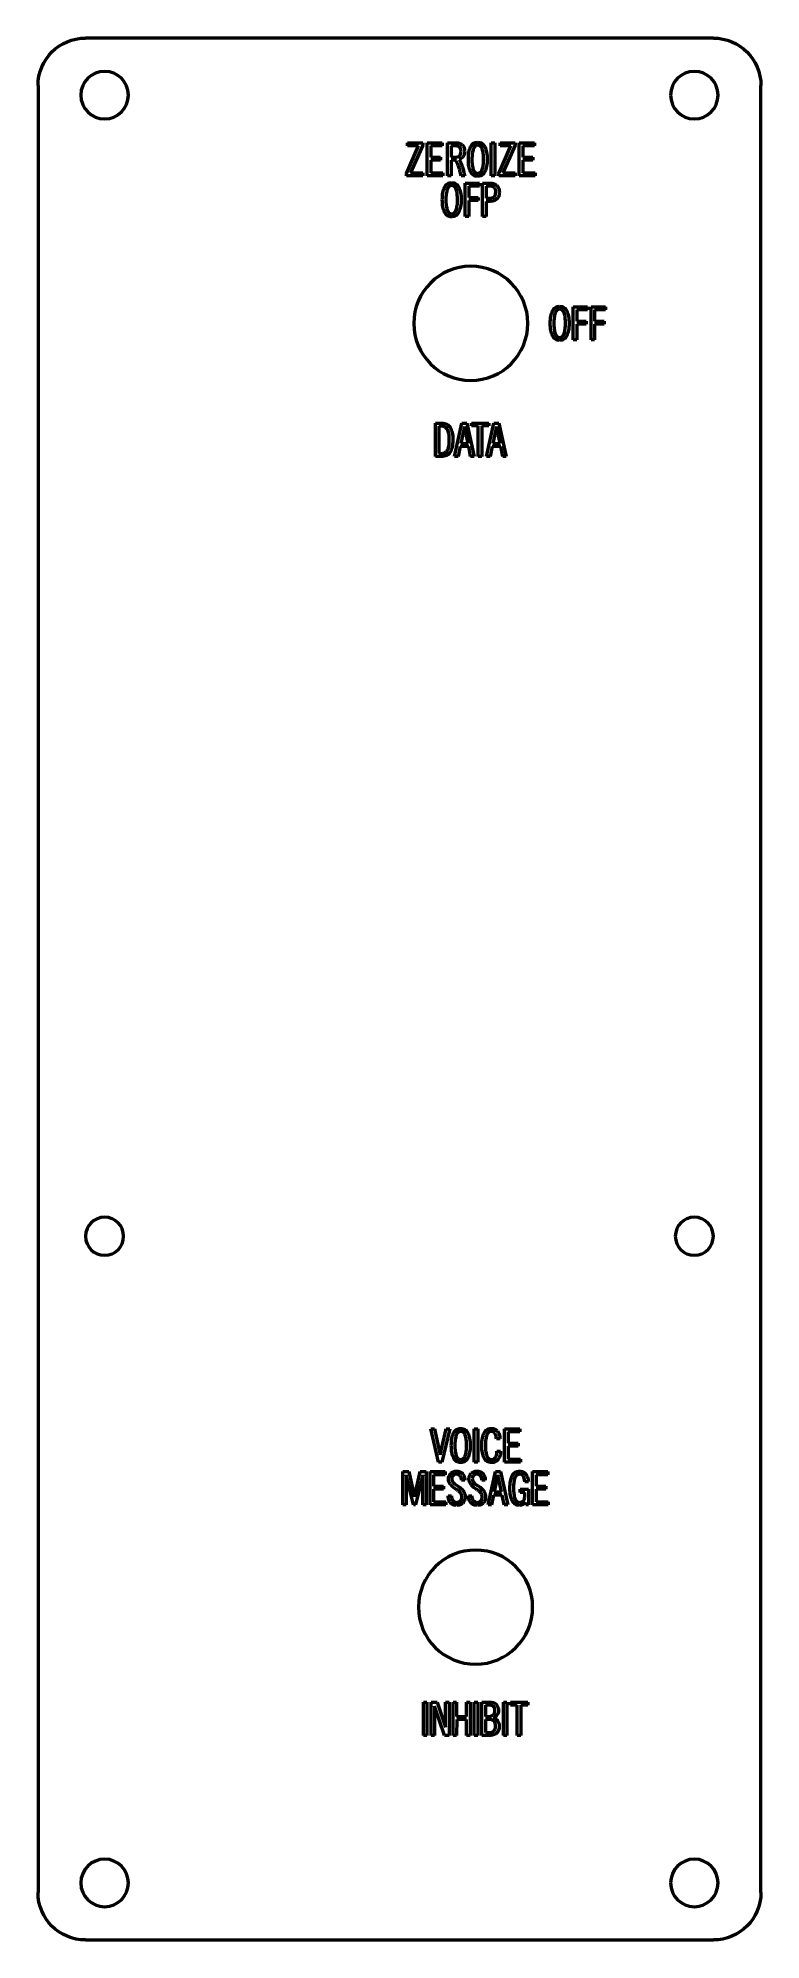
# Model space of a CAD drawing. Header units: millimetres. Extents: x 182 to 258, y 67 to 267.
import ezdxf

# ---------------------------------------------------------------- set-up
doc = ezdxf.new("R2010")
doc.units = ezdxf.units.MM
doc.header["$LTSCALE"] = 0.75
doc.layers.add('Visible', color=7, linetype='Continuous', lineweight=50)

msp = doc.modelspace()

# ---------------------------------------------------------------- linework, layer by layer
at = {"layer": 'Visible', "extrusion": (-1e-16, -1, 0)}
for p, q in [((252.83, 267.42), (186.83, 267.42)), ((181.83, 262.42), (181.83, 72.42)), ((257.83, 72.42), (257.83, 262.42)), ((220.58, 253.19), (221.84, 256.1)), ((220.69, 256.1), (220.69, 256.42)), ((220.69, 256.42), (222.3, 256.42)), ((221.84, 256.1), (220.69, 256.1)), ((222.3, 256.15), (221, 253.24)), ((222.3, 256.42), (222.3, 256.15)), ((222.73, 252.92), (222.73, 256.42)), ((222.73, 256.42), (224.33, 256.42)), ((224.33, 256.1), (223.11, 256.1)), ((223.11, 256.1), (223.11, 254.91)), ((224.33, 256.42), (224.33, 256.1)), ((224.88, 252.92), (224.88, 256.42)), ((224.88, 256.42), (225.7, 256.42)), ((225.26, 256.1), (225.26, 254.89)), ((225.61, 256.1), (225.26, 256.1)), ((229.48, 256.42), (229.85, 256.42)), ((229.48, 252.92), (229.48, 256.42)), ((229.85, 256.42), (229.85, 252.92)), ((230.28, 253.19), (231.54, 256.1)), ((230.4, 256.1), (230.4, 256.42)), ((230.4, 256.42), (232, 256.42)), ((231.54, 256.1), (230.4, 256.1)), ((232, 256.15), (230.71, 253.24)), ((232, 256.42), (232, 256.15)), ((232.43, 252.92), (232.43, 256.42)), ((232.43, 256.42), (234.03, 256.42)), ((234.03, 256.1), (232.81, 256.1)), ((232.81, 256.1), (232.81, 254.91)), ((234.03, 256.42), (234.03, 256.1)), ((223.11, 254.91), (224.15, 254.91)), ((224.15, 254.59), (223.11, 254.59)), ((223.11, 254.59), (223.11, 253.24)), ((224.15, 254.91), (224.15, 254.59)), ((225.26, 254.89), (225.59, 254.89)), ((225.75, 254.58), (225.26, 254.59)), ((225.26, 254.59), (225.26, 252.92)), ((225.78, 254.53), (225.75, 254.58)), ((226.12, 254.66), (226.15, 254.61)), ((232.81, 254.91), (233.86, 254.91)), ((233.86, 254.59), (232.81, 254.59)), ((232.81, 254.59), (232.81, 253.24)), ((233.86, 254.91), (233.86, 254.59)), ((220.58, 252.92), (220.58, 253.19)), ((222.3, 252.92), (220.58, 252.92)), ((221, 253.24), (222.3, 253.24)), ((222.3, 253.24), (222.3, 252.92)), ((224.39, 252.92), (222.73, 252.92)), ((223.11, 253.24), (224.39, 253.24)), ((224.39, 253.24), (224.39, 252.92)), ((225.26, 252.92), (224.88, 252.92)), ((226.31, 252.92), (226.29, 253.05)), ((226.71, 252.92), (226.31, 252.92)), ((226.68, 253.05), (226.71, 252.92)), ((226.74, 252.17), (228.24, 252.17)), ((226.74, 248.67), (226.74, 252.17)), ((228.24, 252.17), (228.24, 251.85)), ((228.57, 248.67), (228.57, 252.17)), ((228.57, 252.17), (229.39, 252.17)), ((229.85, 252.92), (229.48, 252.92)), ((230.28, 252.92), (230.28, 253.19)), ((232.01, 252.92), (230.28, 252.92)), ((230.71, 253.24), (232.01, 253.24)), ((232.01, 253.24), (232.01, 252.92)), ((234.09, 252.92), (232.43, 252.92)), ((232.81, 253.24), (234.09, 253.24)), ((234.09, 253.24), (234.09, 252.92)), ((228.24, 251.85), (227.11, 251.85)), ((227.11, 251.85), (227.11, 250.66)), ((227.11, 250.66), (228.1, 250.66)), ((228.1, 250.34), (227.11, 250.34)), ((227.11, 250.34), (227.11, 248.67)), ((228.1, 250.66), (228.1, 250.34)), ((228.95, 251.85), (228.95, 250.57)), ((229.38, 251.85), (228.95, 251.85)), ((228.95, 250.57), (229.3, 250.57)), ((229.4, 250.25), (228.95, 250.25)), ((228.95, 250.25), (228.95, 248.67)), ((227.11, 248.67), (226.74, 248.67)), ((228.95, 248.67), (228.57, 248.67)), ((238.09, 239.17), (239.6, 239.17)), ((238.09, 235.67), (238.09, 239.17)), ((239.6, 238.85), (238.47, 238.85)), ((238.47, 238.85), (238.47, 237.66)), ((239.6, 239.17), (239.6, 238.85)), ((239.97, 239.17), (241.48, 239.17)), ((239.97, 235.67), (239.97, 239.17)), ((241.48, 238.85), (240.35, 238.85)), ((240.35, 238.85), (240.35, 237.66)), ((241.48, 239.17), (241.48, 238.85)), ((238.47, 237.66), (239.45, 237.66)), ((239.46, 237.34), (238.47, 237.34)), ((238.47, 237.34), (238.47, 235.67)), ((239.45, 237.66), (239.46, 237.34)), ((240.35, 237.66), (241.34, 237.66)), ((241.34, 237.34), (240.35, 237.34)), ((240.35, 237.34), (240.35, 235.67)), ((241.34, 237.66), (241.34, 237.34)), ((238.47, 235.67), (238.09, 235.67)), ((240.35, 235.67), (239.97, 235.67)), ((223.61, 223.42), (223.61, 226.92)), ((223.61, 226.92), (224.26, 226.92)), ((223.98, 226.6), (223.98, 223.74)), ((224.18, 226.6), (223.98, 226.6)), ((225.63, 223.42), (226.4, 226.92)), ((226.66, 226.59), (226.27, 224.78)), ((226.4, 226.92), (226.92, 226.92)), ((227.05, 224.78), (226.66, 226.59)), ((226.92, 226.92), (227.7, 223.42)), ((227.41, 226.92), (229.22, 226.92)), ((227.41, 226.63), (227.41, 226.92)), ((228.12, 226.63), (227.41, 226.63)), ((228.12, 223.42), (228.12, 226.63)), ((229.22, 226.63), (228.5, 226.63)), ((228.5, 226.63), (228.5, 223.42)), ((228.99, 223.42), (229.76, 226.92)), ((229.22, 226.92), (229.22, 226.63)), ((230.02, 226.59), (229.63, 224.78)), ((229.76, 226.92), (230.29, 226.92)), ((230.42, 224.78), (230.02, 226.59)), ((230.29, 226.92), (231.06, 223.42)), ((225.06, 225.1), (225.06, 225.23)), ((225.44, 225.21), (225.44, 225.13)), ((226.21, 224.46), (226, 223.42)), ((227.11, 224.46), (226.21, 224.46)), ((226.27, 224.78), (227.05, 224.78)), ((227.31, 223.42), (227.11, 224.46)), ((229.58, 224.46), (229.37, 223.42)), ((230.47, 224.46), (229.58, 224.46)), ((229.63, 224.78), (230.42, 224.78)), ((230.68, 223.42), (230.47, 224.46)), ((224.24, 223.42), (223.61, 223.42)), ((223.98, 223.74), (224.17, 223.74)), ((226, 223.42), (225.63, 223.42)), ((227.7, 223.42), (227.31, 223.42)), ((228.5, 223.42), (228.12, 223.42)), ((229.37, 223.42), (228.99, 223.42)), ((231.06, 223.42), (230.68, 223.42)), ((223.95, 117.67), (223.13, 121.17)), ((223.13, 121.17), (223.5, 121.17)), ((223.5, 121.17), (224.12, 118.42)), ((224.12, 118.42), (224.74, 121.17)), ((225.13, 121.17), (224.3, 117.67)), ((224.74, 121.17), (225.13, 121.17)), ((227.69, 121.17), (228.07, 121.17)), ((227.69, 117.67), (227.69, 121.17)), ((228.07, 121.17), (228.07, 117.67)), ((230.4, 120.12), (230.02, 120.12)), ((230.88, 117.67), (230.88, 121.17)), ((230.88, 121.17), (232.48, 121.17)), ((232.48, 120.85), (231.26, 120.85)), ((231.26, 120.85), (231.26, 119.66)), ((232.48, 121.17), (232.48, 120.85)), ((228.49, 119.38), (228.49, 119.47)), ((228.87, 119.47), (228.87, 119.35)), ((230.07, 118.84), (230.46, 118.84)), ((231.26, 119.66), (232.31, 119.66)), ((232.31, 119.34), (231.26, 119.34)), ((231.26, 119.34), (231.26, 117.99)), ((232.31, 119.66), (232.31, 119.34)), ((220.2, 113.17), (220.2, 116.67)), ((220.2, 116.67), (220.8, 116.67)), ((221.29, 113.17), (220.55, 116.32)), ((220.55, 116.32), (220.55, 113.17)), ((220.8, 116.67), (221.42, 114.01)), ((221.42, 114.01), (222.02, 116.67)), ((222.27, 116.32), (221.53, 113.17)), ((222.02, 116.67), (222.62, 116.67)), ((222.27, 113.17), (222.27, 116.32)), ((222.62, 116.67), (222.62, 113.17)), ((223.05, 113.17), (223.05, 116.67)), ((223.05, 116.67), (224.65, 116.67)), ((224.65, 116.35), (223.42, 116.35)), ((223.42, 116.35), (223.42, 115.16)), ((224.3, 117.67), (223.95, 117.67)), ((224.65, 116.67), (224.65, 116.35)), ((228.07, 117.67), (227.69, 117.67)), ((229.14, 113.17), (229.91, 116.67)), ((230.18, 116.34), (229.78, 114.53)), ((229.91, 116.67), (230.44, 116.67)), ((230.57, 114.53), (230.18, 116.34)), ((230.44, 116.67), (231.21, 113.17)), ((232.54, 117.67), (230.88, 117.67)), ((231.26, 117.99), (232.54, 117.99)), ((232.54, 117.99), (232.54, 117.67)), ((233.81, 113.17), (233.81, 116.67)), ((233.81, 116.67), (235.41, 116.67)), ((235.41, 116.35), (234.19, 116.35)), ((234.19, 116.35), (234.19, 115.16)), ((235.41, 116.67), (235.41, 116.35)), ((223.42, 115.16), (224.47, 115.16)), ((224.47, 114.84), (223.42, 114.84)), ((223.42, 114.84), (223.42, 113.49)), ((224.47, 115.16), (224.47, 114.84)), ((224.94, 114.11), (225.29, 114.11)), ((226.7, 115.77), (226.34, 115.77)), ((227.09, 114.11), (227.44, 114.11)), ((228.85, 115.77), (228.49, 115.77)), ((229.73, 114.21), (229.52, 113.17)), ((230.62, 114.21), (229.73, 114.21)), ((229.78, 114.53), (230.57, 114.53)), ((230.83, 113.17), (230.62, 114.21)), ((231.82, 115), (231.82, 114.94)), ((232.52, 114.81), (233.38, 114.81)), ((232.52, 114.49), (232.52, 114.81)), ((233, 114.49), (232.52, 114.49)), ((233.38, 115.6), (233, 115.6)), ((233, 113.98), (233, 114.49)), ((233.38, 114.81), (233.38, 113.17)), ((234.19, 115.16), (235.23, 115.16)), ((235.23, 114.84), (234.19, 114.84)), ((234.19, 114.84), (234.19, 113.49)), ((235.23, 115.16), (235.23, 114.84)), ((220.55, 113.17), (220.2, 113.17)), ((221.53, 113.17), (221.29, 113.17)), ((222.62, 113.17), (222.27, 113.17)), ((224.7, 113.17), (223.05, 113.17)), ((223.42, 113.49), (224.7, 113.49)), ((224.7, 113.49), (224.7, 113.17)), ((229.52, 113.17), (229.14, 113.17)), ((231.21, 113.17), (230.83, 113.17)), ((233.13, 113.17), (233.09, 113.43)), ((233.38, 113.17), (233.13, 113.17)), ((235.47, 113.17), (233.81, 113.17)), ((234.19, 113.49), (235.47, 113.49)), ((235.47, 113.49), (235.47, 113.17)), ((222.35, 92.42), (222.72, 92.42)), ((222.35, 88.92), (222.35, 92.42)), ((222.72, 92.42), (222.72, 88.92)), ((223.15, 88.92), (223.15, 92.42)), ((223.15, 92.42), (223.79, 92.42)), ((223.79, 92.42), (224.66, 89.8)), ((224.66, 92.42), (225.04, 92.42)), ((224.66, 89.8), (224.66, 92.42)), ((225.04, 92.42), (225.04, 88.92)), ((225.46, 88.92), (225.46, 92.42)), ((225.46, 92.42), (225.84, 92.42)), ((225.84, 92.42), (225.84, 90.92)), ((226.87, 92.42), (227.25, 92.42)), ((226.87, 90.91), (226.87, 92.42)), ((227.25, 92.42), (227.25, 88.92)), ((227.68, 92.42), (228.06, 92.42)), ((227.68, 88.92), (227.68, 92.42)), ((228.06, 92.42), (228.06, 88.92)), ((228.48, 88.92), (228.48, 92.42)), ((228.48, 92.42), (229.4, 92.42)), ((228.86, 92.1), (228.86, 90.92)), ((229.24, 92.1), (228.86, 92.1)), ((230.75, 92.42), (231.12, 92.42)), ((230.75, 88.92), (230.75, 92.42)), ((231.12, 92.42), (231.12, 88.92)), ((231.51, 92.42), (233.32, 92.42)), ((231.51, 92.13), (231.51, 92.42)), ((232.22, 92.13), (231.51, 92.13)), ((232.22, 88.92), (232.22, 92.13)), ((233.32, 92.13), (232.6, 92.13)), ((232.6, 92.13), (232.6, 88.92)), ((233.32, 92.42), (233.32, 92.13)), ((224.58, 88.92), (223.53, 92)), ((223.53, 92), (223.53, 88.92)), ((225.84, 90.92), (226.87, 90.91)), ((225.85, 90.59), (225.84, 88.92)), ((226.87, 90.59), (225.85, 90.59)), ((226.87, 88.92), (226.87, 90.59)), ((228.86, 90.92), (229.12, 90.92)), ((228.86, 90.6), (228.86, 89.24)), ((229.24, 90.6), (228.86, 90.6)), ((222.72, 88.92), (222.35, 88.92)), ((223.53, 88.92), (223.15, 88.92)), ((225.04, 88.92), (224.58, 88.92)), ((225.84, 88.92), (225.46, 88.92)), ((227.25, 88.92), (226.87, 88.92)), ((228.06, 88.92), (227.68, 88.92)), ((229.2, 88.92), (228.48, 88.92)), ((228.86, 89.24), (229.25, 89.24)), ((231.12, 88.92), (230.75, 88.92)), ((232.6, 88.92), (232.22, 88.92)), ((186.83, 67.42), (252.83, 67.42))]:
    msp.add_line(p, q, dxfattribs=at)
at = {"layer": 'Visible', "extrusion": (0, 0, -1)}
for centre, radius in [((-188.83, 261.42), 2.5), ((-250.83, 261.42), 2.5), ((-227.33, 237.42), 6), ((-188.83, 141.42), 2), ((-250.83, 141.42), 2), ((-227.83, 102.42), 6), ((-188.83, 73.42), 2.5), ((-250.83, 73.42), 2.5)]:
    msp.add_circle(centre, radius, dxfattribs=at)
for centre, start, end in [((-186.83, 262.42), 0, 90), ((-252.83, 262.42), 90, 180), ((-186.83, 72.42), 270, 0), ((-252.83, 72.42), 180, 270)]:
    msp.add_arc(centre, 5, start, end, dxfattribs=at)
at = {"layer": 'Visible'}
for centre, radius, start, end in [((223.46, 253.33), 2.61, 24.6834, 27.4677), ((234.73, 258.56), 9.81, 204.9486, 205.9048), ((222.74, 252.73), 3.52, 23.33, 25.9818), ((222.63, 252.71), 3.63, 16.5723, 22.9214), ((217.42, 250.26), 9.75, 25.7069, 26.4838), ((224.1, 253.27), 2.42, 22.0043, 26.0841), ((222.18, 252.47), 4.51, 17.0458, 22.3515), ((226.27, 255.02), 2.38, 6.5013, 18.0529), ((223.68, 254.71), 4.99, 359.5875, 6.6975), ((218.06, 251.3), 8.41, 14.1362, 16.9121), ((216.5, 250.9), 10.03, 12.387, 14.1946), ((218.89, 251.41), 7.97, 14.3242, 17.3874), ((215.32, 250.49), 11.64, 12.7126, 14.3441), ((223.53, 250.77), 2.38, 6.5013, 18.0529), ((220.94, 250.46), 4.99, 359.5873, 6.6977), ((234.89, 237.77), 2.38, 6.5013, 18.0529), ((232.29, 237.46), 4.99, 359.5875, 6.6975), ((224.49, 119.77), 2.38, 6.5011, 18.0531), ((221.89, 119.46), 4.99, 359.5875, 6.6975), ((227.15, 117.03), 2.61, 221.0983, 238.0902), ((227.11, 117.07), 2.24, 224.5088, 238.4899), ((224.23, 112.44), 2.84, 49.7802, 57.0937), ((225.28, 113.66), 1.23, 37.5739, 50.2642), ((229.31, 117.03), 2.61, 221.0983, 238.0902), ((229.26, 117.07), 2.24, 224.5088, 238.4899), ((226.39, 112.44), 2.84, 49.7802, 57.0937), ((227.43, 113.66), 1.23, 37.5739, 50.2642)]:
    msp.add_arc(centre, radius, start, end, dxfattribs=at)
for points, knots in [([(226.14, 255.96), (226.06, 256), (225.9, 256.1), (225.71, 256.1), (225.61, 256.1)], [-0.05541882, -0.05541882, -0.05541882, -0.05541882, -0.03086217, 0, 0, 0, 0]), ([(225.7, 256.42), (225.84, 256.42), (226.1, 256.4), (226.32, 256.25), (226.42, 256.18)], [-0.07753131, -0.07753131, -0.07753131, -0.07753131, -0.03648255, 0, 0, 0, 0]), ([(226.42, 256.18), (226.5, 256.09), (226.66, 255.89), (226.68, 255.64), (226.69, 255.51)], [-0.07414927, -0.07414927, -0.07414927, -0.07414927, -0.03875274, 0, 0, 0, 0]), ([(227.31, 255.99), (227.4, 256.13), (227.58, 256.41), (227.9, 256.45), (228.06, 256.47)], [-0.09334987, -0.09334987, -0.09334987, -0.09334987, -0.046067, 0, 0, 0, 0]), ([(228.06, 256.15), (227.96, 256.13), (227.73, 256.09), (227.64, 255.87), (227.59, 255.76)], [-0.06492488, -0.06492488, -0.06492488, -0.06492488, -0.03480064, 0, 0, 0, 0]), ([(228.06, 256.47), (228.22, 256.45), (228.54, 256.41), (228.72, 256.13), (228.81, 256)], [-0.09253624, -0.09253624, -0.09253624, -0.09253624, -0.04708582, 0, 0, 0, 0]), ([(228.54, 255.76), (228.48, 255.87), (228.39, 256.09), (228.16, 256.13), (228.06, 256.15)], [-0.06523454, -0.06523454, -0.06523454, -0.06523454, -0.03023883, 0, 0, 0, 0]), ([(225.59, 254.89), (225.7, 254.89), (225.89, 254.9), (226.06, 254.99), (226.14, 255.03)], [-0.05734601, -0.05734601, -0.05734601, -0.05734601, -0.02455671, 0, 0, 0, 0]), ([(226.53, 254.96), (226.48, 254.89), (226.37, 254.76), (226.2, 254.69), (226.12, 254.66)], [-0.05203495, -0.05203495, -0.05203495, -0.05203495, -0.02563586, 0, 0, 0, 0]), ([(226.31, 255.52), (226.3, 255.61), (226.29, 255.78), (226.18, 255.91), (226.14, 255.96)], [-0.04848981, -0.04848981, -0.04848981, -0.04848981, -0.02209073, 0, 0, 0, 0]), ([(226.14, 255.03), (226.18, 255.09), (226.3, 255.24), (226.3, 255.42), (226.31, 255.52)], [-0.05304791, -0.05304791, -0.05304791, -0.05304791, -0.02975333, 0, 0, 0, 0]), ([(226.2, 254.49), (226.22, 254.47), (226.24, 254.41), (226.27, 254.36), (226.28, 254.34)], [-0.01723645, -0.01723645, -0.01723645, -0.01723645, -0.0090247, 0, 0, 0, 0]), ([(226.69, 255.51), (226.68, 255.41), (226.67, 255.21), (226.58, 255.05), (226.53, 254.96)], [-0.05712672, -0.05712672, -0.05712672, -0.05712672, -0.0275432, 0, 0, 0, 0]), ([(227.07, 254.67), (227.08, 254.93), (227.08, 255.38), (227.24, 255.81), (227.31, 255.99)], [-0.1348327, -0.1348327, -0.1348327, -0.1348327, -0.0592183, 0, 0, 0, 0]), ([(227.31, 253.35), (227.24, 253.54), (227.08, 253.96), (227.08, 254.42), (227.07, 254.67)], [-0.1353985, -0.1353985, -0.1353985, -0.1353985, -0.0752617, 0, 0, 0, 0]), ([(227.59, 255.76), (227.55, 255.6), (227.46, 255.25), (227.45, 254.88), (227.45, 254.67)], [-0.1098551, -0.1098551, -0.1098551, -0.1098551, -0.0616653, 0, 0, 0, 0]), ([(227.45, 254.67), (227.45, 254.46), (227.45, 254.1), (227.55, 253.74), (227.59, 253.59)], [-0.1097804, -0.1097804, -0.1097804, -0.1097804, -0.0476378, 0, 0, 0, 0]), ([(228.53, 253.59), (228.57, 253.74), (228.66, 254.1), (228.67, 254.47), (228.67, 254.67)], [-0.1098551, -0.1098551, -0.1098551, -0.1098551, -0.0616653, 0, 0, 0, 0]), ([(228.81, 256), (228.88, 255.81), (229.04, 255.38), (229.04, 254.93), (229.05, 254.67)], [-0.1353984, -0.1353984, -0.1353984, -0.1353984, -0.0752616, 0, 0, 0, 0]), ([(229.05, 254.67), (229.04, 254.42), (229.04, 253.97), (228.88, 253.54), (228.81, 253.35)], [-0.1348018, -0.1348018, -0.1348018, -0.1348018, -0.0599122, 0, 0, 0, 0]), ([(224.57, 251.74), (224.66, 251.88), (224.84, 252.16), (225.16, 252.2), (225.32, 252.22)], [-0.09334987, -0.09334987, -0.09334987, -0.09334987, -0.046067, 0, 0, 0, 0]), ([(225.32, 252.22), (225.48, 252.2), (225.8, 252.16), (225.98, 251.88), (226.07, 251.75)], [-0.09253623, -0.09253623, -0.09253623, -0.09253623, -0.04708586, 0, 0, 0, 0]), ([(228.06, 252.87), (227.9, 252.89), (227.58, 252.94), (227.4, 253.21), (227.31, 253.35)], [-0.09268883, -0.09268883, -0.09268883, -0.09268883, -0.04677036, 0, 0, 0, 0]), ([(227.59, 253.59), (227.63, 253.47), (227.73, 253.26), (227.95, 253.21), (228.06, 253.19)], [-0.06533356, -0.06533356, -0.06533356, -0.06533356, -0.03046822, 0, 0, 0, 0]), ([(228.06, 253.19), (228.16, 253.22), (228.39, 253.26), (228.48, 253.47), (228.53, 253.59)], [-0.0648256, -0.0648256, -0.0648256, -0.0648256, -0.03493038, 0, 0, 0, 0]), ([(228.81, 253.35), (228.72, 253.21), (228.54, 252.94), (228.22, 252.9), (228.06, 252.87)], [-0.09327344, -0.09327344, -0.09327344, -0.09327344, -0.04583305, 0, 0, 0, 0]), ([(229.39, 252.17), (229.52, 252.16), (229.78, 252.15), (229.98, 251.98), (230.07, 251.91)], [-0.07502802, -0.07502802, -0.07502802, -0.07502802, -0.03579756, 0, 0, 0, 0]), ([(224.33, 250.42), (224.34, 250.68), (224.34, 251.13), (224.5, 251.56), (224.57, 251.74)], [-0.1348327, -0.1348327, -0.1348327, -0.1348327, -0.0592183, 0, 0, 0, 0]), ([(224.57, 249.1), (224.5, 249.29), (224.35, 249.71), (224.34, 250.17), (224.33, 250.42)], [-0.1353985, -0.1353985, -0.1353985, -0.1353985, -0.0752616, 0, 0, 0, 0]), ([(224.85, 251.51), (224.81, 251.35), (224.72, 251), (224.71, 250.63), (224.71, 250.42)], [-0.1098551, -0.1098551, -0.1098551, -0.1098551, -0.0616653, 0, 0, 0, 0]), ([(224.71, 250.42), (224.71, 250.21), (224.72, 249.85), (224.81, 249.49), (224.85, 249.34)], [-0.1097804, -0.1097804, -0.1097804, -0.1097804, -0.0476378, 0, 0, 0, 0]), ([(225.32, 251.9), (225.22, 251.88), (224.99, 251.84), (224.9, 251.62), (224.85, 251.51)], [-0.06492488, -0.06492488, -0.06492488, -0.06492488, -0.03480064, 0, 0, 0, 0]), ([(225.8, 251.51), (225.75, 251.62), (225.65, 251.84), (225.43, 251.88), (225.32, 251.9)], [-0.06523454, -0.06523454, -0.06523454, -0.06523454, -0.03023883, 0, 0, 0, 0]), ([(225.79, 249.34), (225.83, 249.49), (225.93, 249.85), (225.93, 250.22), (225.93, 250.42)], [-0.1098551, -0.1098551, -0.1098551, -0.1098551, -0.0616653, 0, 0, 0, 0]), ([(226.07, 251.75), (226.14, 251.56), (226.3, 251.13), (226.31, 250.68), (226.31, 250.42)], [-0.1353985, -0.1353985, -0.1353985, -0.1353985, -0.0752616, 0, 0, 0, 0]), ([(226.31, 250.42), (226.31, 250.17), (226.3, 249.72), (226.14, 249.29), (226.07, 249.1)], [-0.1348018, -0.1348018, -0.1348018, -0.1348018, -0.0599122, 0, 0, 0, 0]), ([(229.3, 250.57), (229.4, 250.58), (229.57, 250.58), (229.72, 250.68), (229.79, 250.73)], [-0.05183232, -0.05183232, -0.05183232, -0.05183232, -0.02344978, 0, 0, 0, 0]), ([(229.81, 251.68), (229.75, 251.73), (229.62, 251.84), (229.46, 251.85), (229.38, 251.85)], [-0.04699547, -0.04699547, -0.04699547, -0.04699547, -0.02460658, 0, 0, 0, 0]), ([(230.08, 250.52), (229.98, 250.44), (229.78, 250.28), (229.53, 250.26), (229.4, 250.25)], [-0.07427338, -0.07427338, -0.07427338, -0.07427338, -0.03837379, 0, 0, 0, 0]), ([(229.79, 250.73), (229.83, 250.79), (229.94, 250.94), (229.95, 251.11), (229.95, 251.21)], [-0.05226857, -0.05226857, -0.05226857, -0.05226857, -0.0286565, 0, 0, 0, 0]), ([(229.95, 251.21), (229.95, 251.31), (229.94, 251.48), (229.85, 251.62), (229.81, 251.68)], [-0.05001977, -0.05001977, -0.05001977, -0.05001977, -0.02299086, 0, 0, 0, 0]), ([(230.07, 251.91), (230.15, 251.81), (230.31, 251.6), (230.32, 251.34), (230.33, 251.2)], [-0.07696675, -0.07696675, -0.07696675, -0.07696675, -0.04004666, 0, 0, 0, 0]), ([(230.33, 251.2), (230.32, 251.07), (230.31, 250.81), (230.15, 250.61), (230.08, 250.52)], [-0.0744814, -0.0744814, -0.0744814, -0.0744814, -0.03600862, 0, 0, 0, 0]), ([(225.32, 248.62), (225.16, 248.64), (224.84, 248.69), (224.66, 248.96), (224.57, 249.1)], [-0.09268886, -0.09268886, -0.09268886, -0.09268886, -0.04677034, 0, 0, 0, 0]), ([(224.85, 249.34), (224.9, 249.22), (224.99, 249.01), (225.22, 248.96), (225.32, 248.94)], [-0.06533357, -0.06533357, -0.06533357, -0.06533357, -0.03046821, 0, 0, 0, 0]), ([(225.32, 248.94), (225.42, 248.97), (225.65, 249.01), (225.74, 249.22), (225.79, 249.34)], [-0.06482556, -0.06482556, -0.06482556, -0.06482556, -0.03493039, 0, 0, 0, 0]), ([(226.07, 249.1), (225.98, 248.96), (225.8, 248.69), (225.48, 248.65), (225.32, 248.62)], [-0.09327341, -0.09327341, -0.09327341, -0.09327341, -0.045833, 0, 0, 0, 0]), ([(235.68, 237.42), (235.69, 237.68), (235.7, 238.13), (235.85, 238.56), (235.92, 238.74)], [-0.1348328, -0.1348328, -0.1348328, -0.1348328, -0.0592183, 0, 0, 0, 0]), ([(235.92, 238.74), (236.01, 238.88), (236.19, 239.16), (236.51, 239.2), (236.67, 239.22)], [-0.09334986, -0.09334986, -0.09334986, -0.09334986, -0.04606698, 0, 0, 0, 0]), ([(236.2, 238.51), (236.16, 238.35), (236.07, 238), (236.06, 237.63), (236.06, 237.42)], [-0.1098551, -0.1098551, -0.1098551, -0.1098551, -0.0616654, 0, 0, 0, 0]), ([(236.67, 238.9), (236.57, 238.88), (236.34, 238.84), (236.25, 238.62), (236.2, 238.51)], [-0.06492487, -0.06492487, -0.06492487, -0.06492487, -0.03480064, 0, 0, 0, 0]), ([(236.67, 239.22), (236.83, 239.2), (237.15, 239.16), (237.33, 238.88), (237.42, 238.75)], [-0.09253624, -0.09253624, -0.09253624, -0.09253624, -0.04708584, 0, 0, 0, 0]), ([(237.15, 238.51), (237.1, 238.62), (237, 238.84), (236.78, 238.88), (236.67, 238.9)], [-0.06523454, -0.06523454, -0.06523454, -0.06523454, -0.03023883, 0, 0, 0, 0]), ([(237.42, 238.75), (237.49, 238.56), (237.65, 238.13), (237.66, 237.68), (237.66, 237.42)], [-0.1353985, -0.1353985, -0.1353985, -0.1353985, -0.0752616, 0, 0, 0, 0]), ([(235.93, 236.1), (235.86, 236.29), (235.7, 236.71), (235.69, 237.17), (235.68, 237.42)], [-0.1353984, -0.1353984, -0.1353984, -0.1353984, -0.0752616, 0, 0, 0, 0]), ([(236.67, 235.62), (236.51, 235.64), (236.19, 235.69), (236.01, 235.96), (235.93, 236.1)], [-0.09268885, -0.09268885, -0.09268885, -0.09268885, -0.04677036, 0, 0, 0, 0]), ([(236.06, 237.42), (236.06, 237.21), (236.07, 236.85), (236.16, 236.49), (236.2, 236.34)], [-0.1097804, -0.1097804, -0.1097804, -0.1097804, -0.0476378, 0, 0, 0, 0]), ([(236.2, 236.34), (236.25, 236.22), (236.34, 236.01), (236.57, 235.96), (236.67, 235.94)], [-0.06533355, -0.06533355, -0.06533355, -0.06533355, -0.03046819, 0, 0, 0, 0]), ([(236.67, 235.94), (236.78, 235.97), (237, 236.01), (237.09, 236.22), (237.14, 236.34)], [-0.06482557, -0.06482557, -0.06482557, -0.06482557, -0.03493041, 0, 0, 0, 0]), ([(237.42, 236.1), (237.33, 235.96), (237.16, 235.69), (236.83, 235.65), (236.67, 235.62)], [-0.09327341, -0.09327341, -0.09327341, -0.09327341, -0.045833, 0, 0, 0, 0]), ([(237.14, 236.34), (237.18, 236.49), (237.28, 236.85), (237.28, 237.22), (237.28, 237.42)], [-0.1098551, -0.1098551, -0.1098551, -0.1098551, -0.0616653, 0, 0, 0, 0]), ([(237.66, 237.42), (237.66, 237.17), (237.65, 236.72), (237.49, 236.29), (237.42, 236.1)], [-0.1348017, -0.1348017, -0.1348017, -0.1348017, -0.0599122, 0, 0, 0, 0]), ([(224.88, 226.27), (224.79, 226.37), (224.61, 226.58), (224.33, 226.59), (224.18, 226.6)], [-0.0805557, -0.0805557, -0.0805557, -0.0805557, -0.04394694, 0, 0, 0, 0]), ([(224.26, 226.92), (224.46, 226.91), (224.81, 226.89), (225.05, 226.62), (225.16, 226.5)], [-0.1029516, -0.1029516, -0.1029516, -0.1029516, -0.0479772, 0, 0, 0, 0]), ([(225.06, 225.23), (225.06, 225.43), (225.06, 225.79), (224.93, 226.13), (224.88, 226.27)], [-0.1065834, -0.1065834, -0.1065834, -0.1065834, -0.0447254, 0, 0, 0, 0]), ([(225.16, 226.5), (225.24, 226.32), (225.43, 225.91), (225.43, 225.46), (225.44, 225.21)], [-0.133117, -0.133117, -0.133117, -0.133117, -0.0754554, 0, 0, 0, 0]), ([(224.17, 223.74), (224.32, 223.75), (224.6, 223.76), (224.79, 223.97), (224.87, 224.07)], [-0.07995696, -0.07995696, -0.07995696, -0.07995696, -0.03629367, 0, 0, 0, 0]), ([(224.87, 224.07), (224.93, 224.21), (225.06, 224.53), (225.06, 224.89), (225.06, 225.1)], [-0.1052859, -0.1052859, -0.1052859, -0.1052859, -0.0610212, 0, 0, 0, 0]), ([(225.44, 225.13), (225.43, 224.88), (225.42, 224.44), (225.24, 224.04), (225.17, 223.86)], [-0.13057, -0.13057, -0.13057, -0.13057, -0.0574186, 0, 0, 0, 0]), ([(225.17, 223.86), (225.05, 223.74), (224.81, 223.46), (224.43, 223.44), (224.24, 223.42)], [-0.1067641, -0.1067641, -0.1067641, -0.1067641, -0.0570661, 0, 0, 0, 0]), ([(225.28, 119.42), (225.29, 119.68), (225.29, 120.13), (225.45, 120.56), (225.52, 120.74)], [-0.1348328, -0.1348328, -0.1348328, -0.1348328, -0.0592183, 0, 0, 0, 0]), ([(225.52, 120.74), (225.61, 120.88), (225.79, 121.16), (226.11, 121.2), (226.27, 121.22)], [-0.09334985, -0.09334985, -0.09334985, -0.09334985, -0.04606697, 0, 0, 0, 0]), ([(225.8, 120.51), (225.76, 120.35), (225.67, 120), (225.66, 119.63), (225.66, 119.42)], [-0.1098551, -0.1098551, -0.1098551, -0.1098551, -0.0616654, 0, 0, 0, 0]), ([(226.27, 120.9), (226.17, 120.88), (225.94, 120.84), (225.85, 120.62), (225.8, 120.51)], [-0.06492488, -0.06492488, -0.06492488, -0.06492488, -0.03480064, 0, 0, 0, 0]), ([(226.27, 121.22), (226.43, 121.2), (226.75, 121.16), (226.93, 120.88), (227.02, 120.75)], [-0.09253624, -0.09253624, -0.09253624, -0.09253624, -0.04708584, 0, 0, 0, 0]), ([(226.75, 120.51), (226.7, 120.62), (226.6, 120.84), (226.38, 120.88), (226.27, 120.9)], [-0.06523454, -0.06523454, -0.06523454, -0.06523454, -0.03023883, 0, 0, 0, 0]), ([(227.02, 120.75), (227.09, 120.56), (227.25, 120.13), (227.26, 119.68), (227.26, 119.42)], [-0.1353985, -0.1353985, -0.1353985, -0.1353985, -0.0752617, 0, 0, 0, 0]), ([(228.49, 119.47), (228.5, 119.72), (228.5, 120.16), (228.66, 120.58), (228.73, 120.76)], [-0.1324755, -0.1324755, -0.1324755, -0.1324755, -0.0579484, 0, 0, 0, 0]), ([(228.73, 120.76), (228.82, 120.9), (229.01, 121.17), (229.34, 121.2), (229.5, 121.22)], [-0.09378867, -0.09378867, -0.09378867, -0.09378867, -0.04711732, 0, 0, 0, 0]), ([(229.01, 120.53), (228.97, 120.38), (228.88, 120.03), (228.87, 119.67), (228.87, 119.47)], [-0.1079531, -0.1079531, -0.1079531, -0.1079531, -0.0611814, 0, 0, 0, 0]), ([(229.52, 120.9), (229.41, 120.89), (229.17, 120.85), (229.06, 120.64), (229.01, 120.53)], [-0.06653819, -0.06653819, -0.06653819, -0.06653819, -0.03382622, 0, 0, 0, 0]), ([(229.5, 121.22), (229.62, 121.21), (229.86, 121.19), (230.04, 121.03), (230.12, 120.95)], [-0.06925044, -0.06925044, -0.06925044, -0.06925044, -0.03371663, 0, 0, 0, 0]), ([(229.84, 120.74), (229.8, 120.78), (229.71, 120.88), (229.58, 120.89), (229.52, 120.9)], [-0.03741453, -0.03741453, -0.03741453, -0.03741453, -0.01804933, 0, 0, 0, 0]), ([(230.02, 120.12), (230.01, 120.25), (229.99, 120.47), (229.89, 120.66), (229.84, 120.74)], [-0.06510321, -0.06510321, -0.06510321, -0.06510321, -0.02618879, 0, 0, 0, 0]), ([(230.12, 120.95), (230.19, 120.84), (230.35, 120.59), (230.38, 120.29), (230.4, 120.12)], [-0.08950679, -0.08950679, -0.08950679, -0.08950679, -0.0504605, 0, 0, 0, 0]), ([(225.53, 118.1), (225.45, 118.29), (225.3, 118.71), (225.29, 119.17), (225.28, 119.42)], [-0.1353984, -0.1353984, -0.1353984, -0.1353984, -0.0752616, 0, 0, 0, 0]), ([(226.27, 117.62), (226.11, 117.64), (225.79, 117.69), (225.61, 117.96), (225.53, 118.1)], [-0.09268884, -0.09268884, -0.09268884, -0.09268884, -0.04677035, 0, 0, 0, 0]), ([(225.66, 119.42), (225.66, 119.21), (225.67, 118.85), (225.76, 118.49), (225.8, 118.34)], [-0.1097804, -0.1097804, -0.1097804, -0.1097804, -0.0476378, 0, 0, 0, 0]), ([(225.8, 118.34), (225.85, 118.22), (225.94, 118.01), (226.17, 117.96), (226.27, 117.94)], [-0.06533355, -0.06533355, -0.06533355, -0.06533355, -0.03046819, 0, 0, 0, 0]), ([(226.27, 117.94), (226.38, 117.97), (226.6, 118.01), (226.69, 118.22), (226.74, 118.34)], [-0.06482557, -0.06482557, -0.06482557, -0.06482557, -0.03493041, 0, 0, 0, 0]), ([(227.02, 118.1), (226.93, 117.96), (226.76, 117.69), (226.43, 117.65), (226.27, 117.62)], [-0.09327342, -0.09327342, -0.09327342, -0.09327342, -0.04583303, 0, 0, 0, 0]), ([(226.74, 118.34), (226.78, 118.49), (226.88, 118.85), (226.88, 119.22), (226.88, 119.42)], [-0.1098551, -0.1098551, -0.1098551, -0.1098551, -0.0616653, 0, 0, 0, 0]), ([(227.26, 119.42), (227.26, 119.17), (227.25, 118.72), (227.09, 118.29), (227.02, 118.1)], [-0.1348017, -0.1348017, -0.1348017, -0.1348017, -0.0599122, 0, 0, 0, 0]), ([(228.73, 118.08), (228.66, 118.26), (228.5, 118.68), (228.5, 119.13), (228.49, 119.38)], [-0.1335418, -0.1335418, -0.1335418, -0.1335418, -0.07502, 0, 0, 0, 0]), ([(229.52, 117.62), (229.35, 117.64), (229.02, 117.67), (228.83, 117.94), (228.73, 118.08)], [-0.0945724, -0.0945724, -0.0945724, -0.0945724, -0.04621835, 0, 0, 0, 0]), ([(228.87, 119.35), (228.87, 119.15), (228.88, 118.8), (228.97, 118.46), (229.01, 118.31)], [-0.1050794, -0.1050794, -0.1050794, -0.1050794, -0.0455919, 0, 0, 0, 0]), ([(229.01, 118.31), (229.06, 118.21), (229.17, 118), (229.4, 117.96), (229.51, 117.94)], [-0.06570187, -0.06570187, -0.06570187, -0.06570187, -0.03201487, 0, 0, 0, 0]), ([(229.51, 117.94), (229.59, 117.95), (229.75, 117.97), (229.86, 118.09), (229.91, 118.14)], [-0.04619328, -0.04619328, -0.04619328, -0.04619328, -0.02322888, 0, 0, 0, 0]), ([(229.91, 118.14), (229.96, 118.23), (230.06, 118.45), (230.07, 118.69), (230.07, 118.84)], [-0.07190854, -0.07190854, -0.07190854, -0.07190854, -0.04253272, 0, 0, 0, 0]), ([(230.46, 118.84), (230.45, 118.65), (230.43, 118.32), (230.25, 118.04), (230.18, 117.92)], [-0.09752098, -0.09752098, -0.09752098, -0.09752098, -0.04190427, 0, 0, 0, 0]), ([(224.98, 115.9), (224.99, 116.01), (225, 116.24), (225.15, 116.41), (225.21, 116.5)], [-0.06592897, -0.06592897, -0.06592897, -0.06592897, -0.0317322, 0, 0, 0, 0]), ([(225.21, 116.5), (225.3, 116.56), (225.48, 116.7), (225.71, 116.71), (225.83, 116.72)], [-0.0671165, -0.0671165, -0.0671165, -0.0671165, -0.03554368, 0, 0, 0, 0]), ([(225.46, 116.28), (225.43, 116.23), (225.34, 116.14), (225.33, 116.01), (225.33, 115.94)], [-0.03743718, -0.03743718, -0.03743718, -0.03743718, -0.01968526, 0, 0, 0, 0]), ([(225.82, 116.4), (225.75, 116.4), (225.62, 116.39), (225.52, 116.32), (225.46, 116.28)], [-0.03806905, -0.03806905, -0.03806905, -0.03806905, -0.01808388, 0, 0, 0, 0]), ([(226.2, 116.23), (226.15, 116.28), (226.04, 116.38), (225.89, 116.39), (225.82, 116.4)], [-0.0428181, -0.0428181, -0.0428181, -0.0428181, -0.02177127, 0, 0, 0, 0]), ([(225.83, 116.72), (225.95, 116.71), (226.18, 116.7), (226.36, 116.55), (226.44, 116.47)], [-0.06744468, -0.06744468, -0.06744468, -0.06744468, -0.03247583, 0, 0, 0, 0]), ([(226.34, 115.77), (226.34, 115.86), (226.33, 116.02), (226.24, 116.16), (226.2, 116.23)], [-0.04851367, -0.04851367, -0.04851367, -0.04851367, -0.02276975, 0, 0, 0, 0]), ([(226.44, 116.47), (226.51, 116.38), (226.66, 116.16), (226.68, 115.91), (226.7, 115.77)], [-0.07581333, -0.07581333, -0.07581333, -0.07581333, -0.04029109, 0, 0, 0, 0]), ([(227.13, 115.9), (227.14, 116.01), (227.16, 116.24), (227.3, 116.41), (227.37, 116.5)], [-0.06592897, -0.06592897, -0.06592897, -0.06592897, -0.0317322, 0, 0, 0, 0]), ([(227.37, 116.5), (227.45, 116.56), (227.64, 116.7), (227.86, 116.71), (227.99, 116.72)], [-0.0671165, -0.0671165, -0.0671165, -0.0671165, -0.03554368, 0, 0, 0, 0]), ([(227.62, 116.28), (227.58, 116.23), (227.49, 116.14), (227.49, 116.01), (227.48, 115.94)], [-0.03743718, -0.03743718, -0.03743718, -0.03743718, -0.01968526, 0, 0, 0, 0]), ([(227.97, 116.4), (227.9, 116.4), (227.77, 116.39), (227.67, 116.32), (227.62, 116.28)], [-0.03806905, -0.03806905, -0.03806905, -0.03806905, -0.01808388, 0, 0, 0, 0]), ([(228.35, 116.23), (228.3, 116.28), (228.19, 116.38), (228.05, 116.39), (227.97, 116.4)], [-0.0428181, -0.0428181, -0.0428181, -0.0428181, -0.02177127, 0, 0, 0, 0]), ([(227.99, 116.72), (228.11, 116.71), (228.34, 116.7), (228.51, 116.55), (228.6, 116.47)], [-0.0674447, -0.0674447, -0.0674447, -0.0674447, -0.03247586, 0, 0, 0, 0]), ([(228.49, 115.77), (228.49, 115.86), (228.48, 116.02), (228.39, 116.16), (228.35, 116.23)], [-0.04851365, -0.04851365, -0.04851365, -0.04851365, -0.02276973, 0, 0, 0, 0]), ([(228.6, 116.47), (228.67, 116.38), (228.81, 116.16), (228.84, 115.91), (228.85, 115.77)], [-0.07581333, -0.07581333, -0.07581333, -0.07581333, -0.04029109, 0, 0, 0, 0]), ([(230.18, 117.92), (230.09, 117.83), (229.9, 117.66), (229.65, 117.64), (229.52, 117.62)], [-0.07386661, -0.07386661, -0.07386661, -0.07386661, -0.0373151, 0, 0, 0, 0]), ([(231.44, 114.92), (231.45, 115.18), (231.45, 115.63), (231.61, 116.06), (231.68, 116.25)], [-0.136267, -0.136267, -0.136267, -0.136267, -0.0595652, 0, 0, 0, 0]), ([(231.68, 116.25), (231.77, 116.39), (231.96, 116.66), (232.29, 116.7), (232.45, 116.72)], [-0.09446317, -0.09446317, -0.09446317, -0.09446317, -0.04741194, 0, 0, 0, 0]), ([(231.97, 116.03), (231.92, 115.88), (231.83, 115.55), (231.83, 115.2), (231.82, 115)], [-0.1045864, -0.1045864, -0.1045864, -0.1045864, -0.0586407, 0, 0, 0, 0]), ([(232.45, 116.4), (232.34, 116.38), (232.12, 116.35), (232.02, 116.14), (231.97, 116.03)], [-0.06445222, -0.06445222, -0.06445222, -0.06445222, -0.03348036, 0, 0, 0, 0]), ([(232.45, 116.72), (232.57, 116.71), (232.81, 116.69), (232.99, 116.53), (233.08, 116.45)], [-0.06985794, -0.06985794, -0.06985794, -0.06985794, -0.03442019, 0, 0, 0, 0]), ([(232.84, 116.2), (232.79, 116.26), (232.69, 116.38), (232.53, 116.39), (232.45, 116.4)], [-0.04572735, -0.04572735, -0.04572735, -0.04572735, -0.02299088, 0, 0, 0, 0]), ([(233, 115.6), (232.99, 115.71), (232.98, 115.93), (232.88, 116.11), (232.84, 116.2)], [-0.06259235, -0.06259235, -0.06259235, -0.06259235, -0.02759435, 0, 0, 0, 0]), ([(233.08, 116.45), (233.15, 116.34), (233.32, 116.08), (233.36, 115.77), (233.38, 115.6)], [-0.09152748, -0.09152748, -0.09152748, -0.09152748, -0.05148154, 0, 0, 0, 0]), ([(225.2, 113.38), (225.13, 113.48), (224.97, 113.7), (224.95, 113.97), (224.94, 114.11)], [-0.07914426, -0.07914426, -0.07914426, -0.07914426, -0.0429162, 0, 0, 0, 0]), ([(225.19, 115.32), (225.13, 115.41), (225.01, 115.58), (224.99, 115.79), (224.98, 115.9)], [-0.06232276, -0.06232276, -0.06232276, -0.06232276, -0.03110106, 0, 0, 0, 0]), ([(225.29, 114.11), (225.3, 114.03), (225.31, 113.86), (225.39, 113.71), (225.43, 113.64)], [-0.05016062, -0.05016062, -0.05016062, -0.05016062, -0.02422883, 0, 0, 0, 0]), ([(225.33, 115.94), (225.34, 115.86), (225.35, 115.69), (225.46, 115.57), (225.51, 115.5)], [-0.04836275, -0.04836275, -0.04836275, -0.04836275, -0.02440489, 0, 0, 0, 0]), ([(225.94, 115.17), (226.08, 115.07), (226.33, 114.91), (226.51, 114.68), (226.58, 114.59)], [-0.08667673, -0.08667673, -0.08667673, -0.08667673, -0.0361883, 0, 0, 0, 0]), ([(226.25, 113.59), (226.29, 113.65), (226.37, 113.77), (226.38, 113.92), (226.39, 114)], [-0.04385914, -0.04385914, -0.04385914, -0.04385914, -0.02305341, 0, 0, 0, 0]), ([(226.39, 114), (226.38, 114.07), (226.37, 114.22), (226.29, 114.35), (226.26, 114.41)], [-0.04331295, -0.04331295, -0.04331295, -0.04331295, -0.02173378, 0, 0, 0, 0]), ([(226.73, 114.02), (226.73, 113.89), (226.71, 113.64), (226.57, 113.45), (226.5, 113.36)], [-0.07114442, -0.07114442, -0.07114442, -0.07114442, -0.03346061, 0, 0, 0, 0]), ([(226.58, 114.59), (226.63, 114.5), (226.71, 114.32), (226.73, 114.12), (226.73, 114.02)], [-0.05978809, -0.05978809, -0.05978809, -0.05978809, -0.02958355, 0, 0, 0, 0]), ([(227.36, 113.38), (227.28, 113.48), (227.12, 113.7), (227.1, 113.97), (227.09, 114.11)], [-0.07914426, -0.07914426, -0.07914426, -0.07914426, -0.0429162, 0, 0, 0, 0]), ([(227.34, 115.32), (227.28, 115.41), (227.16, 115.58), (227.14, 115.79), (227.13, 115.9)], [-0.06232277, -0.06232277, -0.06232277, -0.06232277, -0.03110105, 0, 0, 0, 0]), ([(227.44, 114.11), (227.45, 114.03), (227.46, 113.86), (227.54, 113.71), (227.58, 113.64)], [-0.05016062, -0.05016062, -0.05016062, -0.05016062, -0.02422883, 0, 0, 0, 0]), ([(227.48, 115.94), (227.49, 115.86), (227.51, 115.69), (227.61, 115.57), (227.67, 115.5)], [-0.04836275, -0.04836275, -0.04836275, -0.04836275, -0.02440489, 0, 0, 0, 0]), ([(228.09, 115.17), (228.23, 115.07), (228.48, 114.91), (228.66, 114.68), (228.73, 114.59)], [-0.08667675, -0.08667675, -0.08667675, -0.08667675, -0.03618832, 0, 0, 0, 0]), ([(228.4, 113.59), (228.44, 113.65), (228.53, 113.77), (228.53, 113.92), (228.54, 114)], [-0.04385917, -0.04385917, -0.04385917, -0.04385917, -0.02305341, 0, 0, 0, 0]), ([(228.54, 114), (228.53, 114.07), (228.52, 114.22), (228.45, 114.35), (228.41, 114.41)], [-0.04331295, -0.04331295, -0.04331295, -0.04331295, -0.02173378, 0, 0, 0, 0]), ([(228.89, 114.02), (228.88, 113.89), (228.87, 113.64), (228.72, 113.45), (228.65, 113.36)], [-0.07114444, -0.07114444, -0.07114444, -0.07114444, -0.03346063, 0, 0, 0, 0]), ([(228.73, 114.59), (228.78, 114.5), (228.87, 114.32), (228.88, 114.12), (228.89, 114.02)], [-0.05978809, -0.05978809, -0.05978809, -0.05978809, -0.02958355, 0, 0, 0, 0]), ([(231.68, 113.59), (231.61, 113.78), (231.45, 114.21), (231.45, 114.66), (231.44, 114.92)], [-0.1354197, -0.1354197, -0.1354197, -0.1354197, -0.0757448, 0, 0, 0, 0]), ([(231.82, 114.94), (231.83, 114.73), (231.83, 114.35), (231.92, 113.99), (231.96, 113.83)], [-0.1121108, -0.1121108, -0.1121108, -0.1121108, -0.0479173, 0, 0, 0, 0]), ([(225.84, 113.12), (225.72, 113.13), (225.48, 113.15), (225.29, 113.31), (225.2, 113.38)], [-0.07052884, -0.07052884, -0.07052884, -0.07052884, -0.03408576, 0, 0, 0, 0]), ([(225.43, 113.64), (225.49, 113.58), (225.61, 113.46), (225.78, 113.45), (225.87, 113.44)], [-0.04918777, -0.04918777, -0.04918777, -0.04918777, -0.02590771, 0, 0, 0, 0]), ([(226.5, 113.36), (226.4, 113.29), (226.21, 113.15), (225.97, 113.13), (225.84, 113.12)], [-0.07086979, -0.07086979, -0.07086979, -0.07086979, -0.03739239, 0, 0, 0, 0]), ([(225.87, 113.44), (225.94, 113.45), (226.09, 113.46), (226.19, 113.55), (226.25, 113.59)], [-0.04166427, -0.04166427, -0.04166427, -0.04166427, -0.01976754, 0, 0, 0, 0]), ([(228, 113.12), (227.87, 113.13), (227.63, 113.15), (227.44, 113.31), (227.36, 113.38)], [-0.07052884, -0.07052884, -0.07052884, -0.07052884, -0.03408576, 0, 0, 0, 0]), ([(227.58, 113.64), (227.64, 113.58), (227.76, 113.46), (227.93, 113.45), (228.02, 113.44)], [-0.04918777, -0.04918777, -0.04918777, -0.04918777, -0.02590771, 0, 0, 0, 0]), ([(228.65, 113.36), (228.56, 113.29), (228.37, 113.15), (228.12, 113.13), (228, 113.12)], [-0.07086976, -0.07086976, -0.07086976, -0.07086976, -0.03739239, 0, 0, 0, 0]), ([(228.02, 113.44), (228.09, 113.45), (228.24, 113.46), (228.35, 113.55), (228.4, 113.59)], [-0.04166427, -0.04166427, -0.04166427, -0.04166427, -0.01976754, 0, 0, 0, 0]), ([(232.45, 113.12), (232.28, 113.14), (231.96, 113.18), (231.78, 113.46), (231.68, 113.59)], [-0.0935989, -0.0935989, -0.0935989, -0.0935989, -0.04689109, 0, 0, 0, 0]), ([(231.96, 113.83), (232.01, 113.72), (232.11, 113.5), (232.35, 113.46), (232.46, 113.44)], [-0.06736518, -0.06736518, -0.06736518, -0.06736518, -0.0322733, 0, 0, 0, 0]), ([(232.79, 113.2), (232.74, 113.18), (232.63, 113.13), (232.51, 113.13), (232.45, 113.12)], [-0.03587135, -0.03587135, -0.03587135, -0.03587135, -0.01851054, 0, 0, 0, 0]), ([(232.46, 113.44), (232.54, 113.45), (232.69, 113.46), (232.8, 113.54), (232.86, 113.58)], [-0.04302937, -0.04302937, -0.04302937, -0.04302937, -0.01997602, 0, 0, 0, 0]), ([(233.09, 113.43), (233.04, 113.38), (232.96, 113.29), (232.84, 113.23), (232.79, 113.2)], [-0.03780242, -0.03780242, -0.03780242, -0.03780242, -0.01714972, 0, 0, 0, 0]), ([(232.86, 113.58), (232.9, 113.64), (232.98, 113.76), (232.99, 113.91), (233, 113.98)], [-0.04296371, -0.04296371, -0.04296371, -0.04296371, -0.02257443, 0, 0, 0, 0]), ([(229.71, 91.98), (229.65, 92.02), (229.5, 92.1), (229.33, 92.1), (229.24, 92.1)], [-0.04969432, -0.04969432, -0.04969432, -0.04969432, -0.02827912, 0, 0, 0, 0]), ([(229.4, 92.42), (229.52, 92.41), (229.75, 92.4), (229.92, 92.26), (230.01, 92.19)], [-0.06631237, -0.06631237, -0.06631237, -0.06631237, -0.03176435, 0, 0, 0, 0]), ([(230.01, 92.19), (230.08, 92.1), (230.22, 91.92), (230.23, 91.69), (230.24, 91.56)], [-0.06786986, -0.06786986, -0.06786986, -0.06786986, -0.03548438, 0, 0, 0, 0]), ([(229.12, 90.92), (229.23, 90.92), (229.43, 90.93), (229.6, 91.03), (229.68, 91.07)], [-0.05905495, -0.05905495, -0.05905495, -0.05905495, -0.02563675, 0, 0, 0, 0]), ([(229.77, 90.43), (229.7, 90.48), (229.54, 90.59), (229.35, 90.6), (229.24, 90.6)], [-0.05678617, -0.05678617, -0.05678617, -0.05678617, -0.03145026, 0, 0, 0, 0]), ([(229.68, 91.07), (229.73, 91.13), (229.85, 91.28), (229.86, 91.47), (229.86, 91.57)], [-0.05436845, -0.05436845, -0.05436845, -0.05436845, -0.0302682, 0, 0, 0, 0]), ([(230.08, 91.05), (230.03, 90.99), (229.92, 90.86), (229.76, 90.81), (229.68, 90.78)], [-0.04855069, -0.04855069, -0.04855069, -0.04855069, -0.02446291, 0, 0, 0, 0]), ([(229.68, 90.78), (229.77, 90.75), (229.94, 90.7), (230.07, 90.57), (230.13, 90.5)], [-0.05331943, -0.05331943, -0.05331943, -0.05331943, -0.02703316, 0, 0, 0, 0]), ([(229.86, 91.57), (229.86, 91.66), (229.85, 91.81), (229.76, 91.93), (229.71, 91.98)], [-0.04473436, -0.04473436, -0.04473436, -0.04473436, -0.01986535, 0, 0, 0, 0]), ([(229.94, 89.89), (229.93, 90), (229.93, 90.19), (229.82, 90.35), (229.77, 90.43)], [-0.05751358, -0.05751358, -0.05751358, -0.05751358, -0.02535932, 0, 0, 0, 0]), ([(230.24, 91.56), (230.23, 91.47), (230.22, 91.28), (230.13, 91.12), (230.08, 91.05)], [-0.05491367, -0.05491367, -0.05491367, -0.05491367, -0.02569052, 0, 0, 0, 0]), ([(230.13, 90.5), (230.19, 90.42), (230.3, 90.23), (230.31, 90.01), (230.32, 89.9)], [-0.06447217, -0.06447217, -0.06447217, -0.06447217, -0.03438113, 0, 0, 0, 0]), ([(230.04, 89.17), (229.92, 89.09), (229.67, 88.94), (229.36, 88.93), (229.2, 88.92)], [-0.0891187, -0.0891187, -0.0891187, -0.0891187, -0.04933471, 0, 0, 0, 0]), ([(229.25, 89.24), (229.35, 89.25), (229.54, 89.25), (229.69, 89.36), (229.76, 89.4)], [-0.05476413, -0.05476413, -0.05476413, -0.05476413, -0.02468403, 0, 0, 0, 0]), ([(229.76, 89.4), (229.81, 89.47), (229.92, 89.61), (229.93, 89.79), (229.94, 89.89)], [-0.05269311, -0.05269311, -0.05269311, -0.05269311, -0.02869237, 0, 0, 0, 0]), ([(230.32, 89.9), (230.31, 89.75), (230.3, 89.47), (230.12, 89.26), (230.04, 89.17)], [-0.08040768, -0.08040768, -0.08040768, -0.08040768, -0.03681442, 0, 0, 0, 0])]:
    msp.add_open_spline(points, degree=3, knots=knots, dxfattribs=at)

doc.saveas('drawing.dxf')
